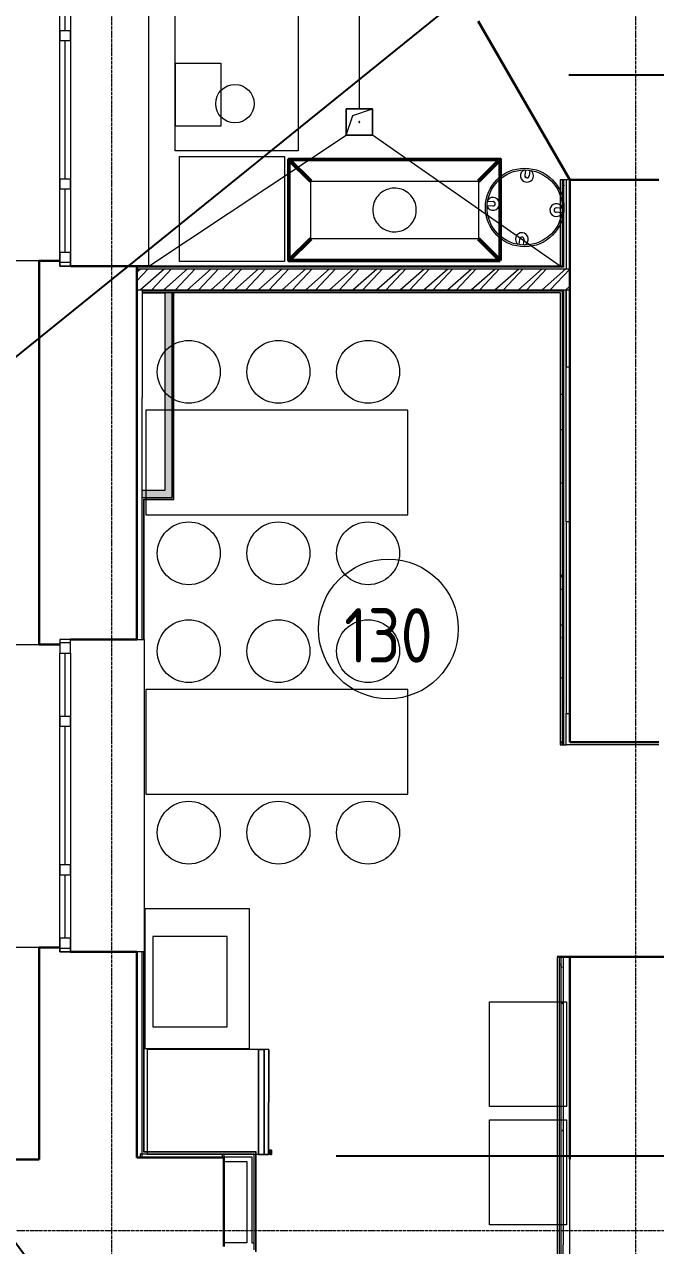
# Model space of a CAD drawing. Header units: millimetres. Extents: x -32 to 417638015, y -35 to 175284279.
# Drawn here: x 416310104 to 416313718, y 175251858 to 175258853 of the extents above; entities that cross this region are included whole.
import ezdxf
from ezdxf import colors
from ezdxf.entities.mleader import LeaderData, LeaderLine
from ezdxf.enums import TextEntityAlignment as Align
from ezdxf.math import Vec2, Vec3

# ---------------------------------------------------------------- set-up
doc = ezdxf.new("R2010")
doc.units = ezdxf.units.MM
doc.linetypes.add('ADSK_Линия сетки', pattern=[25, 20, -2.5, 0, -2.5])
for name, color, linetype, lineweight in [('_ Окна', 7, 'Continuous', 9), ('_ЭМ_ТХ_пищеблок', 7, 'Continuous', 30), ('Аннотация', 7, 'Continuous', 18), ('Атрибут', 7, 'Continuous', 5), ('Двери', 7, 'Continuous', 9), ('Обобщенные модели', 7, 'Continuous', 18), ('Оборудование', 7, 'Continuous', 18), ('Окна', 7, 'Continuous', 9), ('Оси', 253, 'Continuous', 9), ('Перекрытие', 7, 'Continuous', 18), ('Стены внутренние', 7, 'Continuous', 18), ('Стены наружные', 7, 'Continuous', 18), ('Стены несущие', 7, 'Continuous', 30), ('Стены отделка', 7, 'Continuous', 30), ('Стены штриховка', 7, 'Continuous', 9), ('ШТРИХОВКА', 252, 'Continuous', 15)]:
    doc.layers.add(name, color=color, linetype=linetype, lineweight=lineweight)
for name, color, linetype in [('_ЭМ_Надписи', 7, 'Continuous'), ('PDF __ЭМ_Надписи', 7, 'Continuous'), ('ЭОМ_Лотки рабочие', 5, 'Continuous')]:
    doc.layers.add(name, color=color, linetype=linetype)
doc.layers.add('Линии', color=7, linetype='Continuous', lineweight=9, true_color=0x00a600)
doc.styles.add('GOST Common', font='GOST_Common.ttf', dxfattribs={"width": 0.9, "height": 349.9999999999996})
doc.styles.add('ISOCPEUR', font='isocpeur.ttf', dxfattribs={"width": 0.85, "height": 274.9999999999997})
doc.styles.add('ЭОМ', font='isocpeur.ttf', dxfattribs={"width": 0.85, "height": 250})
pattern_1 = [(0, (557.2005734382547, 188.9018102923583), (406.4, 101.6), [33.528, -271.272, 33.528, -271.272, -1625.6]), (0, (557.2005734382547, 188.9018102923583), (406.4, 101.6), [-609.6, 33.528, -576.072, 33.528, -271.272, -711.2]), (0, (557.2005734382547, 188.9018102923583), (406.4, 101.6), [-1524, 33.528, -169.672, 33.528, -474.472]), (120, (709.6005734382488, 239.7018102923575), (-291.1881810244989, 301.1527240979959), [33.52799999999996, -271.2719999999997, 33.52799999999996, -271.2719999999997, -1625.599999999999]), (120, (709.6005734382488, 239.7018102923575), (-291.1881810244989, 301.1527240979959), [-609.5999999999995, 33.52799999999996, -576.0719999999994, 33.52799999999996, -271.2719999999997, -711.1999999999995]), (120, (709.6005734382488, 239.7018102923575), (-291.1881810244989, 301.1527240979959), [-1523.999999999999, 33.52799999999996, -169.6719999999999, 33.52799999999996, -474.4719999999997]), (240, (760.4005734382372, 442.9018102923583), (-115.2118189755009, -402.7527240979958), [33.528, -271.272, 33.528, -271.272, -1625.6]), (240, (760.4005734382372, 442.9018102923583), (-115.2118189755009, -402.7527240979958), [-609.6, 33.528, -576.072, 33.528, -271.272, -711.2]), (240, (760.4005734382372, 442.9018102923583), (-115.2118189755009, -402.7527240979958), [-1524, 33.528, -169.672, 33.528, -474.472])]

# ---------------------------------------------------------------- blocks, each defined once
blk = doc.blocks.new('_ЭМ_ТХ_Пищеблок')
at = {"layer": 'Оборудование', "color": 8}
for p, q in [((52712.80170289081, 28725.38323880098), (52712.80170289081, 29085.38323880098)), ((52712.80170289081, 29085.38323880098), (52972.80170289081, 29085.38323880098)), ((52972.80170289081, 29085.38323880098), (52972.80170289081, 28725.38323880098)), ((52972.80170289081, 28725.38323880098), (52712.80170289081, 28725.38323880098)), ((52737.53861353241, 27950.61474265394), (52737.53861353241, 28550.61474265394)), ((52737.53861353241, 28550.61474265394), (53337.53861353241, 28550.61474265394)), ((53337.53861353241, 28550.61474265394), (53337.53861353241, 27950.61474265394)), ((53337.53861353241, 27950.61474265394), (52737.53861353241, 27950.61474265394)), ((53137.22581209612, 24242.6057724764), (52537.22581209612, 24242.6057724764)), ((52537.22581209612, 24242.6057724764), (52537.22581209612, 23442.6057724764)), ((53137.22581209612, 23442.6057724764), (53137.22581209612, 24242.6057724764)), ((52584.54361923522, 24082.91779892838), (52584.54361923522, 23565.91779892838)), ((53009.54361923522, 24082.91779892838), (52584.54361923522, 24082.91779892838)), ((53009.54361923522, 23565.91779892838), (53009.54361923522, 24082.91779892838)), ((54512.07553969833, 23709.57963470386), (54952.07553969833, 23709.57963470386)), ((54512.07553969833, 23109.57963470386), (54512.07553969833, 23709.57963470386)), ((54952.07553969833, 23709.57963470386), (54952.07553969833, 23109.57963470386)), ((52584.54361923522, 23565.91779892838), (53009.54361923522, 23565.91779892838)), ((52537.22581209612, 23442.6057724764), (53137.22581209612, 23442.6057724764)), ((54952.07553969833, 23109.57963470386), (54512.07553969833, 23109.57963470386)), ((54512.07553969833, 23033.26707349367), (54952.07553969833, 23033.26707349367)), ((54512.07553969833, 22433.26707349367), (54512.07553969833, 23033.26707349367)), ((54952.07553969833, 23033.26707349367), (54952.07553969833, 22433.26707349367)), ((54952.07553969833, 22433.26707349367), (54512.07553969833, 22433.26707349367))]:
    blk.add_line(p, q, dxfattribs=at)
at = {"layer": 'Оборудование', "color": 8, "lineweight": 15}
for p, q in [((54717.0128648426, 28474.39834673322), (54714.0575524898, 28442.70774979536)), ((54741.90486216085, 28472.07703901835), (54738.94954980805, 28440.38644208048)), ((54499.17313918812, 28271.01507758626), (54530.86373612599, 28268.05976523345)), ((54501.494446903, 28295.90707490451), (54533.18504384086, 28292.9517625517)), ((54924.87137450404, 28228.78520049108), (54893.1807775662, 28231.74051284444)), ((54927.19268221932, 28253.67719780929), (54895.50208528151, 28256.63251016265)), ((54682.40390617616, 28047.24547120091), (54684.93491790674, 28078.97277466339)), ((54707.32473534995, 28045.25743868346), (54709.85574708052, 28076.98474214594))]:
    blk.add_line(p, q, dxfattribs=at)
at = {"layer": 'Оборудование', "color": 8, "lineweight": 0}
blk.add_line((52552.29939690651, 22836.5404938211), (53251.55520842969, 22836.5404938211), dxfattribs=at)
at = {"layer": 'Оборудование', "color": 8}
for points in [[(53416.58715578631, 30095.67190142283), (53416.58715578631, 28583.67190142283), (52711.58715578631, 28583.67190142283), (52711.58715578631, 30095.67190142283), (53416.58715578631, 30095.67190142283)], [(53842.9222648172, 28245.0328534233), (53843.38499295037, 28234.28725358112), (53844.76975147269, 28223.62121040062), (53847.06628811654, 28213.11369153378), (53850.25760012809, 28202.84249097404), (53854.32006014976, 28192.88365309676), (53859.22359114888, 28183.3109096533), (53864.9318890975, 28174.19513388691), (53871.4026917548, 28165.60381581203), (53878.58809156183, 28157.60056254184), (53886.43489033236, 28150.24462736348), (53894.88499311365, 28143.59047104738), (53903.87583830114, 28137.68735863882), (53913.34086082269, 28132.57899471677), (53923.20998496306, 28128.30319982044), (53933.41014318002, 28124.89163043926), (53943.86581707084, 28122.36954463935), (53954.49959648418, 28120.75561506156), (53965.23275263767, 28120.06179067581), (53975.98582099836, 28120.29320831512), (53986.67918961028, 28121.44815464426), (53997.2336885135, 28123.51807884467), (54007.57117589084, 28126.48765592178), (54017.61511660252, 28130.33490016588), (54027.29114882558, 28135.03132792661), (54036.52763460279, 28140.54216849597), (54045.25619022501, 28146.82662153846), (54053.41219252028, 28153.83815916249), (54060.93525730112, 28161.52487039661), (54067.76968642799, 28169.82984552018), (54073.8648801788, 28178.69159740306), (54079.17571187153, 28188.04451673474), (54083.66286196643, 28197.81935777281), (54087.2931091741, 28207.94375101411), (54090.03957641435, 28218.34273899332), (54091.88192980461, 28228.93933124173), (54092.80652920498, 28239.65507429773), (54092.80652920498, 28250.41063254886), (54091.88192980461, 28261.12637560487), (54090.03957641435, 28271.72296785327), (54087.2931091741, 28282.12195583248), (54083.66286196643, 28292.24634907379), (54079.17571187153, 28302.02119011186), (54073.8648801788, 28311.37410944354), (54067.76968642799, 28320.23586132642), (54060.93525730112, 28328.54083644999), (54053.41219252028, 28336.22754768411), (54045.25619022501, 28343.23908530814), (54036.52763460279, 28349.52353835063), (54027.29114882558, 28355.03437891999), (54017.61511660252, 28359.73080668072), (54007.57117589084, 28363.57805092482), (53997.2336885135, 28366.54762800193), (53986.67918961028, 28368.61755220234), (53975.98582099836, 28369.77249853147), (53965.23275263767, 28370.00391617079), (53954.49959648418, 28369.31009178504), (53943.86581707084, 28367.69616220725), (53933.41014318002, 28365.17407640734), (53923.20998496306, 28361.76250702616), (53913.34086082269, 28357.48671212983), (53903.87583830114, 28352.37834820777), (53894.88499311365, 28346.47523579922), (53886.43489033236, 28339.82107948312), (53878.58809156183, 28332.46514430476), (53871.4026917548, 28324.46189103457), (53864.9318890975, 28315.87057295969), (53859.22359114888, 28306.7547971933), (53854.32006014976, 28297.18205374984), (53850.25760012809, 28287.22321587256), (53847.06628811654, 28276.95201531282), (53844.76975147269, 28266.44449644598), (53843.38499295037, 28255.77845326548), (53842.9222648172, 28245.0328534233)], [(52543.88800025231, 26498.45411529703), (54043.88800025231, 26498.45411529703), (54043.88800025231, 27098.45411529703), (52543.88800025231, 27098.45411529703), (52543.88800025231, 26498.45411529703)], [(52543.88800025231, 24898.45411529703), (54043.88800025231, 24898.45411529703), (54043.88800025231, 25498.45411529703), (52543.88800025231, 25498.45411529703), (52543.88800025231, 24898.45411529703)]]:
    blk.add_lwpolyline(points, dxfattribs=at)
at = {"layer": 'Оборудование', "color": 8, "linetype": 'ByBlock', "lineweight": -2}
for points in [[(53487.85350681361, 28410.0328534233), (53362.85350681361, 28535.0328534233)], [(54572.99102282079, 28535.0328534233), (54447.99102282079, 28410.0328534233)], [(53487.85350681361, 28080.0328534233), (53362.85350681361, 27955.0328534233)], [(54572.99102282079, 27955.0328534233), (54447.99102282079, 28080.0328534233)]]:
    blk.add_lwpolyline(points, dxfattribs=at)
blk.add_lwpolyline([(54572.99102282079, 27955.0328534233), (53362.85350681361, 27955.0328534233), (53362.85350681361, 28535.0328534233), (54572.99102282079, 28535.0328534233)], close=True, dxfattribs=at)
at = {"layer": 'Оборудование', "color": 8}
blk.add_lwpolyline([(54447.99102282079, 28080.0328534233), (53487.85350681361, 28080.0328534233), (53487.85350681361, 28410.0328534233), (54447.99102282079, 28410.0328534233)], close=True, dxfattribs=at)
at = {"layer": 'Оборудование', "color": 8, "lineweight": 0}
for points in [[(52552.29948658263, 23436.56582678396), (52552.29939690651, 22835.82328876732), (52552.29939690651, 22835.82328876732)], [(53247.29908257443, 23436.91362807692), (53247.29908257443, 23432.1710923433), (53246.55481176591, 22835.82328876732), (53247.29908257443, 23432.19456016454), (53247.29908257443, 23436.56582678396), (52552.29948658263, 23436.56582678396)], [(53188.14022617089, 22835.86223069463), (53188.51139006019, 23436.56582678396), (53188.14022617089, 22835.88569851588)], [(53222.26301763719, 23436.56582678396), (53188.88255394902, 23436.56582678396), (53188.88255394902, 22835.86223069463), (53221.52068985905, 22835.86223069463), (53222.26301763719, 23436.56582678396), (53221.52068985905, 22835.85003480747), (53188.14063017908, 22835.85003480747), (53188.51139006019, 23436.56582678396), (53222.63418152602, 23436.56582678396)], [(53221.52109386679, 22835.85003480759), (53238.21129963314, 22835.85003480759), (53246.55481176591, 22835.82328876732), (53238.21129963314, 22835.82328876732), (53221.52109386679, 22835.82328876732), (53188.14022617089, 22835.82328876732), (52552.29939690651, 22835.82328876732)], [(52552.29948658263, 22836.56582678396), (53188.14063017862, 22836.56582678396), (53221.52109386679, 22835.85003480759), (53238.21089562541, 22835.80873515965), (53246.55440775771, 22835.80873515965), (53238.21089562541, 22835.80873515965), (53221.52068985905, 22835.80873515965)]]:
    blk.add_lwpolyline(points, dxfattribs=at)
blk.add_lwpolyline([(53246.58115468966, 22860.83437323921), (53263.27136045555, 22860.83437323921), (53263.27136045555, 22835.78198911961), (53254.9011013913, 22835.78198911961), (53254.9011013913, 22852.48110897229), (53246.57264359202, 22852.51349440649), (53254.91933722561, 22852.51349440649), (53254.91933722561, 22835.8143711546), (53263.24501753179, 22835.8143711546), (53263.24501753179, 22860.84000923405)], close=True, dxfattribs=at)
at = {"layer": 'Оборудование', "color": 8}
for centre, radius in [((53053.81177380306, 28854.01104217656), 110), ((52789.66530002843, 27318.10794363945), 180), ((53303.03670452529, 27318.10794363945), 180), ((53816.40810902216, 27318.10794363945), 180), ((52789.66530002843, 26278.80028695462), 180), ((53303.03670452529, 26278.80028695462), 180), ((53816.40810902216, 26278.80028695462), 180), ((52789.66530002843, 25718.10794363945), 180), ((53303.03670452529, 25718.10794363945), 180), ((53816.40810902216, 25718.10794363945), 180), ((52789.66530002843, 24678.80028695462), 180), ((53303.03670452529, 24678.80028695462), 180), ((53816.40810902216, 24678.80028695462), 180)]:
    blk.add_circle(centre, radius, dxfattribs=at)
at = {"layer": 'Оборудование', "color": 8, "lineweight": 15}
for radius in [225, 215]:
    blk.add_circle((54713.09315118947, 28259.43408029604), radius, dxfattribs=at)
for centre, radius, start, end in [((54726.50355114893, 28441.54709593792), 37.0360222110608, 114.311396722287, 55.03316383871181), ((54726.50355114893, 28441.54709593792), 12.5, 174.6722802801488, 354.6722802801489), ((54532.02438998342, 28280.50576389258), 37.0360222110608, 204.3113967217355, 145.0331638382507), ((54532.02438998342, 28280.50576389258), 12.5, 264.6722802801488, 84.67228028014883), ((54894.34143142386, 28244.18651150354), 37.03602221106081, 24.31139672173549, 325.0331638390021), ((54894.34143142386, 28244.18651150354), 12.5, 84.672280280979, 264.672280280979), ((54697.39533249363, 28077.97875840467), 37.0360222110608, 295.0780658182081, 235.7998329347666), ((54697.39533249363, 28077.97875840467), 12.5, 355.4389493767648, 175.4389493767648)]:
    blk.add_arc(centre, radius, start, end, dxfattribs=at)
at = {"layer": 'Атрибут', "color": 8, "style": 'ISOCPEUR', "width": 0.85}
blk.add_attdef('№_ПОЗИЦИИ', text='', height=150, rotation=90, dxfattribs=at).set_placement((58331.67525722168, 39155.16258932042), align=Align.MIDDLE_CENTER)
blk = doc.blocks.new('ТХ пищеблок....')
at = {"layer": 'Оборудование', "color": 8}
for p, q in [((47.51005413394887, 13393.24058039492), (47.51005413394887, 13753.24058039492)), ((47.51005413394887, 13753.24058039492), (307.5100541339489, 13753.24058039492)), ((307.5100541339489, 13753.24058039492), (307.5100541339489, 13393.24058039492)), ((307.5100541339489, 13393.24058039492), (47.51005413394887, 13393.24058039492)), ((72.2469647754915, 12618.47208424786), (72.2469647754915, 13218.47208424786)), ((72.2469647754915, 13218.47208424786), (672.2469647754915, 13218.47208424786)), ((672.2469647754915, 13218.47208424786), (672.2469647754915, 12618.47208424786)), ((672.2469647754915, 12618.47208424786), (72.2469647754915, 12618.47208424786)), ((471.9341633392032, 8910.463114070357), (-128.0658366607968, 8910.463114070357)), ((-128.0658366607968, 8910.463114070357), (-128.0658366607968, 8110.463114070357)), ((471.9341633392032, 8110.463114070357), (471.9341633392032, 8910.463114070357)), ((-80.74802952166647, 8750.775140522339), (-80.74802952166647, 8233.775140522339)), ((344.2519704783335, 8750.775140522339), (-80.74802952166647, 8750.775140522339)), ((344.2519704783335, 8233.775140522339), (344.2519704783335, 8750.775140522339)), ((1846.783890941413, 8377.436976297817), (2286.783890941413, 8377.436976297817)), ((1846.783890941413, 7777.436976297817), (1846.783890941413, 8377.436976297817)), ((2286.783890941413, 8377.436976297817), (2286.783890941413, 7777.436976297817)), ((-80.74802952166647, 8233.775140522339), (344.2519704783335, 8233.775140522339)), ((-128.0658366607968, 8110.463114070357), (471.9341633392032, 8110.463114070357)), ((2286.783890941413, 7777.436976297817), (1846.783890941413, 7777.436976297817)), ((1846.783890941413, 7701.12441508763), (2286.783890941413, 7701.12441508763)), ((1846.783890941413, 7101.12441508763), (1846.783890941413, 7701.12441508763)), ((2286.783890941413, 7701.12441508763), (2286.783890941413, 7101.12441508763)), ((2286.783890941413, 7101.12441508763), (1846.783890941413, 7101.12441508763))]:
    blk.add_line(p, q, dxfattribs=at)
at = {"layer": 'Оборудование', "color": 8, "lineweight": 15}
for p, q in [((2051.721216085716, 13142.25568832719), (2048.765903732914, 13110.56509138929)), ((2076.613213403965, 13139.93438061228), (2073.657901051163, 13108.24378367444)), ((1836.202798146114, 12963.76441649848), (1867.893395083956, 12960.80910414562)), ((1833.88149043126, 12938.87241918023), (1865.572087369103, 12935.91710682737)), ((2259.579725747171, 12896.64254208503), (2227.889128809329, 12899.59785443841)), ((2261.901033462433, 12921.53453940322), (2230.21043652459, 12924.4898517566)), ((2017.11225741927, 12715.10281279485), (2019.643269149819, 12746.8301162573)), ((2042.03308659303, 12713.11478027742), (2044.564098323637, 12744.84208373987))]:
    blk.add_line(p, q, dxfattribs=at)
at = {"layer": 'Оборудование', "color": 8, "lineweight": 0}
blk.add_line((-112.9922518503736, 7504.397835415031), (586.2635596728069, 7504.397835415031), dxfattribs=at)
at = {"layer": 'Оборудование', "color": 8}
for points in [[(751.2955070293974, 14763.52924301679), (751.2955070293974, 13251.52924301679), (46.29550702939741, 13251.52924301679), (46.29550702939741, 14763.52924301679), (751.2955070293974, 14763.52924301679)], [(1177.630616060342, 12912.89019501727), (1178.093344193476, 12902.14459517505), (1179.478102715802, 12891.47855199454), (1181.774639359675, 12880.97103312775), (1184.965951371181, 12870.699832568), (1189.028411392879, 12860.74099469068), (1193.931942391966, 12851.16825124726), (1199.64024034061, 12842.05247548083), (1206.111042997916, 12833.46115740598), (1213.296442804975, 12825.45790413581), (1221.143241575453, 12818.1019689574), (1229.593344356748, 12811.44781264133), (1238.584189544257, 12805.5447002328), (1248.049212065816, 12800.4363363107), (1257.918336206174, 12796.1605414144), (1268.118494423106, 12792.74897203321), (1278.574168313935, 12790.22688623331), (1289.207947727293, 12788.6129566555), (1299.941103880759, 12787.91913226974), (1310.694172241492, 12788.1505499091), (1321.387540853408, 12789.30549623823), (1331.942039756628, 12791.37542043859), (1342.279527133971, 12794.34499751573), (1352.323467845621, 12798.1922417598), (1361.999500068719, 12802.88866952056), (1371.235985845909, 12808.39951008989), (1379.964541468129, 12814.68396313238), (1388.120543763391, 12821.69550075644), (1395.643608544255, 12829.38221199054), (1402.478037671128, 12837.68718711415), (1408.573231421935, 12846.54893899697), (1413.884063114645, 12855.90185832867), (1418.371213209524, 12865.67669936677), (1422.001460417232, 12875.80109260808), (1424.747927657445, 12886.2000805873), (1426.590281047742, 12896.79667283566), (1427.514880448114, 12907.51241589169), (1427.514880448114, 12918.2679741428), (1426.590281047742, 12928.98371719883), (1424.747927657445, 12939.58030944725), (1422.001460417232, 12949.97929742641), (1418.371213209524, 12960.10369066772), (1413.884063114645, 12969.87853170582), (1408.573231421935, 12979.23145103746), (1402.478037671128, 12988.09320292034), (1395.643608544255, 12996.39817804395), (1388.120543763391, 13004.08488927805), (1379.964541468129, 13011.09642690211), (1371.235985845909, 13017.3808799446), (1361.999500068719, 13022.89172051393), (1352.323467845621, 13027.58814827469), (1342.279527133971, 13031.43539251876), (1331.942039756628, 13034.4049695959), (1321.387540853408, 13036.47489379626), (1310.694172241492, 13037.62984012545), (1299.941103880759, 13037.86125776474), (1289.207947727293, 13037.16743337899), (1278.574168313935, 13035.55350380117), (1268.118494423106, 13033.03141800128), (1257.918336206174, 13029.61984862009), (1248.049212065816, 13025.34405372379), (1238.584189544257, 13020.23568980175), (1229.593344356748, 13014.33257739316), (1221.143241575453, 13007.67842107709), (1213.296442804975, 13000.32248589868), (1206.111042997916, 12992.31923262851), (1199.64024034061, 12983.72791455366), (1193.931942391966, 12974.61213878723), (1189.028411392879, 12965.0393953438), (1184.965951371181, 12955.08055746648), (1181.774639359675, 12944.80935690674), (1179.478102715802, 12934.30183803994), (1178.093344193476, 12923.63579485944), (1177.630616060342, 12912.89019501727)], [(-121.4036485045799, 11166.31145689101), (1378.59635149542, 11166.31145689101), (1378.59635149542, 11766.31145689101), (-121.4036485045799, 11766.31145689101), (-121.4036485045799, 11166.31145689101)], [(-121.4036485045799, 9566.31145689101), (1378.59635149542, 9566.31145689101), (1378.59635149542, 10166.31145689101), (-121.4036485045799, 10166.31145689101), (-121.4036485045799, 9566.31145689101)]]:
    blk.add_lwpolyline(points, dxfattribs=at)
at = {"layer": 'Оборудование', "color": 8, "linetype": 'ByBlock', "lineweight": -2}
for points in [[(822.5618580566952, 13077.89019501721), (697.5618580566952, 13202.89019501721)], [(1907.699374063872, 13202.89019501721), (1782.699374063872, 13077.89019501721)], [(822.5618580566952, 12747.89019501727), (697.5618580566952, 12622.89019501727)], [(1907.699374063872, 12622.89019501721), (1782.699374063872, 12747.89019501721)]]:
    blk.add_lwpolyline(points, dxfattribs=at)
blk.add_lwpolyline([(1907.699374063872, 12622.89019501721), (697.5618580566952, 12622.89019501727), (697.5618580566952, 13202.89019501721), (1907.699374063872, 13202.89019501721)], close=True, dxfattribs=at)
at = {"layer": 'Оборудование', "color": 8}
blk.add_lwpolyline([(1782.699374063872, 12747.89019501721), (822.5618580566952, 12747.89019501727), (822.5618580566952, 13077.89019501721), (1782.699374063872, 13077.89019501721)], close=True, dxfattribs=at)
at = {"layer": 'Оборудование', "color": 8, "lineweight": 0}
for points in [[(-112.9921621742542, 8104.423168377893), (-112.9922518503736, 7503.680630361254), (-112.9922518503736, 7503.680630361254)], [(582.0074338175473, 8104.770969670848), (582.0074338175473, 8100.02843393723), (581.2631630090182, 7503.680630361254), (582.0074338175473, 8100.051901758474), (582.0074338175473, 8104.423168377893), (-112.9921621742542, 8104.423168377893)], [(522.848577413999, 7503.719572288566), (523.2197413032991, 8104.423168377893), (522.848577413999, 7503.74304010981)], [(556.9713688803022, 8104.423168377893), (523.5909051921335, 8104.423168377893), (523.5909051921335, 7503.719572288566), (556.2290411021677, 7503.719572288566), (556.9713688803022, 8104.423168377893), (556.2290411021677, 7503.707376401406), (522.8489814221975, 7503.707376401406), (523.2197413032991, 8104.423168377893), (557.3425327691366, 8104.423168377893)], [(556.2294451099006, 7503.707376401522), (572.9196508762543, 7503.707376401522), (581.2631630090182, 7503.680630361254), (572.9196508762543, 7503.680630361254), (556.2294451099006, 7503.680630361254), (522.848577413999, 7503.680630361254), (-112.9922518503736, 7503.680630361254)], [(-112.9921621742542, 7504.423168377893), (522.8489814217319, 7504.423168377893), (556.2294451099006, 7503.707376401522), (572.9192468685214, 7503.66607675358), (581.2627590008196, 7503.66607675358), (572.9192468685214, 7503.66607675358), (556.2290411021677, 7503.66607675358)]]:
    blk.add_lwpolyline(points, dxfattribs=at)
blk.add_lwpolyline([(581.2895059327711, 7528.691714833141), (597.9797116986592, 7528.691714833141), (597.9797116986592, 7503.639330713544), (589.6094526344095, 7503.639330713544), (589.6094526344095, 7520.338450566225), (581.2809948351351, 7520.370836000424), (589.627688468725, 7520.370836000424), (589.627688468725, 7503.671712748532), (597.9533687749063, 7503.671712748532), (597.9533687749063, 7528.697350827977)], close=True, dxfattribs=at)
at = {"layer": 'Оборудование', "color": 8}
for centre, radius in [((388.5201250461396, 13521.86838377052), 110), ((124.3736512715695, 11985.9652852334), 180), ((637.745055768406, 11985.9652852334), 180), ((1151.116460265242, 11985.9652852334), 180), ((124.3736512715695, 10946.65762854856), 180), ((637.745055768406, 10946.65762854856), 180), ((1151.116460265242, 10946.65762854856), 180), ((124.3736512715695, 10385.9652852334), 180), ((637.745055768406, 10385.9652852334), 180), ((1151.116460265242, 10385.9652852334), 180), ((124.3736512715695, 9346.657628548564), 180), ((637.745055768406, 9346.657628548564), 180), ((1151.116460265242, 9346.657628548564), 180)]:
    blk.add_circle(centre, radius, dxfattribs=at)
at = {"layer": 'Оборудование', "color": 8, "lineweight": 15}
for radius in [225, 215]:
    blk.add_circle((2047.801502432558, 12927.29142188997), radius, dxfattribs=at)
for centre, radius, start, end in [((2061.211902392039, 13109.40443753183), 37.0360222110608, 114.3113967213556, 55.03316383770368), ((2061.211902392039, 13109.40443753183), 12.5, 174.6722802809016, 354.6722802809015), ((1866.732741226559, 12948.3631054865), 37.0360222110608, 204.3113967213556, 145.0331638377037), ((1866.732741226559, 12948.3631054865), 12.5, 264.6722802809015, 84.67228028090156), ((2229.04978266696, 12912.04385309748), 37.03602221106081, 24.31139672135557, 325.0331638404367), ((2229.04978266696, 12912.04385309748), 12.5, 84.67228028090156, 264.6722802809015), ((2032.103683736757, 12745.83609999862), 37.0360222110608, 295.0780658184332, 235.799832933856), ((2032.103683736757, 12745.83609999862), 12.5, 355.438949377313, 175.438949377313)]:
    blk.add_arc(centre, radius, start, end, dxfattribs=at)
blk = doc.blocks.new('1 этаж')
at = {"layer": 'Стены внутренние', "lineweight": 9}
h = blk.add_hatch(dxfattribs=at)
h.set_pattern_fill('FP_12', color=8, style=0, pattern_type=2)
h.set_pattern_definition(pattern_1)
h.paths.add_polyline_path([(46583.26534351415, 31778.83286390964), (46598.26534351415, 31778.83286390964), (46598.26534351415, 33478.92419330665), (46583.26534351418, 33478.92419330665), (46583.26534351418, 32549.90413495728)])
h.paths.add_polyline_path([(46583.26534351418, 27748.07212250289), (46598.26534351415, 27748.07212250289), (46598.26534351415, 29988.83286390964), (46583.26534351418, 29988.83286390964)])
h.paths.add_polyline_path([(46598.26534351415, 25998.92419330667), (46583.26534351418, 26038.96362121795), (46583.26534351418, 25998.92419330667)])
h = blk.add_hatch(dxfattribs=at)
h.set_pattern_fill('FP_12', color=8, style=0, pattern_type=2)
h.set_pattern_definition(pattern_1)
h.paths.add_polyline_path([(49008.08537243842, 25984.80218870533), (49008.08537243848, 26451.22015265742), (48993.08537243842, 26451.22015265742), (48993.08537243842, 25984.80218870533), (49007.87001009984, 25984.80218870533)])
h.paths.add_polyline_path([(49008.08537243848, 27501.22015265742), (49008.08537243848, 30093.90181029226), (48993.08537243845, 30093.90181029226), (48993.08537243845, 27501.22015265742)])
h.paths.add_polyline_path([(49008.08537243848, 31143.90181029224), (49008.08537243848, 33498.45477044499), (48993.08537243845, 33498.45477044499), (48993.08537243845, 31143.90181029224)])
h = blk.add_hatch(dxfattribs=at)
h.set_pattern_fill('FP_12', color=8, style=0, pattern_type=2)
h.set_pattern_definition([(0, (540.3797864780936, 188.9018102923583), (406.4, 101.6), [33.528, -271.272, 33.528, -271.272, -1625.6]), (0, (540.3797864780936, 188.9018102923583), (406.4, 101.6), [-609.6, 33.528, -576.072, 33.528, -271.272, -711.2]), (0, (540.3797864780936, 188.9018102923583), (406.4, 101.6), [-1524, 33.528, -169.672, 33.528, -474.472]), (120, (692.7797864780878, 239.7018102923575), (-291.1881810244989, 301.1527240979959), [33.52799999999996, -271.2719999999997, 33.52799999999996, -271.2719999999997, -1625.599999999999]), (120, (692.7797864780878, 239.7018102923575), (-291.1881810244989, 301.1527240979959), [-609.5999999999993, 33.52799999999996, -576.0719999999993, 33.52799999999996, -271.2719999999997, -711.1999999999994]), (120, (692.7797864780878, 239.7018102923575), (-291.1881810244989, 301.1527240979959), [-1523.999999999999, 33.52799999999996, -169.6719999999998, 33.52799999999996, -474.4719999999996]), (240, (743.5797864781052, 442.9018102923583), (-115.2118189755009, -402.7527240979958), [33.528, -271.272, 33.528, -271.272, -1625.6]), (240, (743.5797864781052, 442.9018102923583), (-115.2118189755009, -402.7527240979958), [-609.6, 33.528, -576.072, 33.528, -271.272, -711.2]), (240, (743.5797864781052, 442.9018102923583), (-115.2118189755009, -402.7527240979958), [-1524, 33.528, -169.672, 33.528, -474.472])])
h.paths.add_polyline_path([(48991.26458547817, 20255.45953487956), (48991.26458547817, 22016.40683749465), (48976.26458547817, 22016.40683749465), (48976.26458547817, 20255.45953487956)])
h.paths.add_polyline_path([(48976.26458547817, 23216.40683749465), (48991.26458547817, 23216.40683749465), (48991.26458547829, 25818.90218870538), (48976.26458547817, 25818.90218870538), (48976.26458547817, 23231.40683749468)])
at = {"layer": 'Стены внутренние'}
for points in [[(46709.05454936257, 24632.87311025799), (46749.05454936254, 24632.87311025799), (46749.05454936254, 25803.90218870539), (46709.05454936257, 25803.90218870539), (46709.05454936257, 24658.09931066545)], [(46709.05454936257, 24632.87311025799), (46709.05454936257, 24672.873110258), (46579.05454936257, 24672.873110258), (46579.05454936257, 24632.87311025799), (46599.25949048833, 24632.87311025799)]]:
    blk.add_hatch(color=8, dxfattribs=at).paths.add_polyline_path(points)
at = {"layer": 'Стены штриховка'}
h = blk.add_hatch(dxfattribs=at)
h.set_pattern_fill('ANSI32', color=8, scale=10)
h.set_pattern_definition([(45, (-31496.66335460375, 188.9018102923583), (-67.35192090801866, 67.35192090801866), []), (45, (-31451.76205460375, 188.9018102923583), (-67.35192090801866, 67.35192090801866), [])])
h.paths.add_polyline_path([(49028.08537243842, 25822.17212250289), (49028.08537243842, 25942.17212250289), (46549.05454936251, 25942.17212250289), (46549.05454936251, 25822.17212250289)])
at = {"layer": '_ Окна', "color": 8}
for p, q in [((46139.0545493623, 27308.07212250286), (46139.0545493623, 27668.07212250286)), ((46139.05454936231, 26458.07212250285), (46139.0545493623, 27248.07212250285)), ((46139.05454936231, 26038.07212250285), (46139.05454936231, 26398.07212250285)), ((46169.0545493623, 25978.07212250285), (46109.0545493623, 25978.07212250285)), ((46169.05454936234, 23799.75258666072), (46109.05454936234, 23799.75258666072)), ((46139.05454936236, 23379.75258666072), (46139.05454936236, 23739.75258666072)), ((46139.05454936236, 22529.75258666072), (46139.05454936236, 23319.75258666072)), ((46139.05454936237, 22109.75258666072), (46139.05454936236, 22469.75258666072)), ((46169.05454936236, 22049.75258666072), (46109.05454936236, 22049.75258666072))]:
    blk.add_line(p, q, dxfattribs=at)
at = {"layer": '_ Окна', "color": 8, "lineweight": 18}
for p, q in [((46109.05454936228, 27308.07212250285), (46169.05454936228, 27308.07212250286)), ((46109.05454936228, 27248.07212250285), (46109.05454936228, 27308.07212250285)), ((46169.05454936228, 27308.07212250286), (46169.05454936228, 27248.07212250286)), ((46169.05454936228, 27248.07212250286), (46109.05454936228, 27248.07212250285)), ((46109.05454936229, 26458.07212250285), (46169.05454936229, 26458.07212250285)), ((46109.05454936229, 26398.07212250285), (46109.05454936229, 26458.07212250285)), ((46169.05454936229, 26458.07212250285), (46169.05454936229, 26398.07212250285)), ((46169.05454936229, 26398.07212250285), (46109.05454936229, 26398.07212250285)), ((46109.0545493623, 26038.07212250285), (46169.0545493623, 26038.07212250286)), ((46109.0545493623, 25958.07212250285), (46109.0545493623, 26038.07212250285)), ((46169.0545493623, 26038.07212250286), (46169.0545493623, 25958.07212250285)), ((46169.0545493623, 25958.07212250285), (46109.0545493623, 25958.07212250285)), ((46169.05454936234, 23819.75258666072), (46109.05454936234, 23819.75258666072)), ((46109.05454936234, 23819.75258666072), (46109.05454936234, 23739.75258666072)), ((46169.05454936234, 23739.75258666072), (46169.05454936234, 23819.75258666072)), ((46109.05454936234, 23739.75258666072), (46169.05454936234, 23739.75258666072)), ((46109.05454936234, 23379.75258666072), (46169.05454936234, 23379.75258666072)), ((46109.05454936234, 23319.75258666072), (46109.05454936234, 23379.75258666072)), ((46169.05454936234, 23379.75258666072), (46169.05454936234, 23319.75258666072)), ((46169.05454936234, 23319.75258666072), (46109.05454936234, 23319.75258666072)), ((46109.05454936235, 22529.75258666072), (46169.05454936235, 22529.75258666072)), ((46109.05454936235, 22469.75258666072), (46109.05454936235, 22529.75258666072)), ((46169.05454936235, 22529.75258666072), (46169.05454936235, 22469.75258666072)), ((46169.05454936235, 22469.75258666072), (46109.05454936235, 22469.75258666072)), ((46109.05454936236, 22109.75258666072), (46169.05454936236, 22109.75258666072)), ((46109.05454936236, 22029.75258666072), (46109.05454936236, 22109.75258666072)), ((46169.05454936236, 22109.75258666072), (46169.05454936236, 22029.75258666072)), ((46169.05454936236, 22029.75258666072), (46109.05454936236, 22029.75258666072))]:
    blk.add_line(p, q, dxfattribs=at)
at = {"layer": 'Двери', "color": 8, "lineweight": 30}
blk.add_line((49028.08537243746, 26451.22015265741), (48503.08537243746, 27360.54682663107), dxfattribs=at)
at = {"layer": 'Линии', "color": 8}
blk.add_line((47823.08537243839, 28767.7060188029), (47823.08537243839, 26857.68170692472), dxfattribs=at)
blk.add_circle((47989.63288232638, 23879.36825575668), 400, dxfattribs=at)
at = {"layer": 'Обобщенные модели', "color": 8}
for p, q in [((47748.08537243839, 26707.6817069247), (47748.08537243839, 26857.68170692471)), ((47748.08537243839, 26857.68170692471), (47898.08537243839, 26857.68170692471)), ((47898.08537243839, 26857.68170692471), (47748.08537243839, 26857.68170692471)), ((47748.08537243839, 26857.68170692471), (47748.08537243839, 26707.6817069247)), ((47748.08537243839, 26707.6817069247), (47785.58537243839, 26820.18170692471)), ((47785.58537243839, 26820.18170692471), (47898.08537243839, 26857.68170692471)), ((47898.08537243839, 26857.68170692471), (47898.08537243839, 26707.6817069247)), ((47898.08537243839, 26707.6817069247), (47898.08537243839, 26857.68170692471)), ((47898.08537243839, 26707.6817069247), (47748.08537243839, 26707.6817069247)), ((47748.08537243839, 26707.6817069247), (47898.08537243839, 26707.6817069247))]:
    blk.add_line(p, q, dxfattribs=at)
for radius, start, end in [(2.500000000000002, 0, 180), (2.500000000000002, 180, 0), (2.499999999999999, 60.0000000000418, 165.0000000000325), (2.500000000000002, 194.9999999999675, 270), (2.499999999999998, 299.9999999999582, 0)]:
    blk.add_arc((47823.08537243839, 26782.68170692471), radius, start, end, dxfattribs=at)
at = {"layer": 'Окна', "color": 8}
for p, q in [((46109.05454936229, 27308.07212250286), (46109.05454936228, 27668.07212250285)), ((46169.05454936237, 27668.07212250286), (46169.05454936238, 27308.07212250286)), ((46109.05454936228, 27308.07212250285), (46109.05454936228, 27248.07212250285)), ((46169.05454936228, 27248.07212250286), (46169.05454936228, 27308.07212250286)), ((46109.0545493623, 26458.07212250285), (46109.05454936229, 27248.07212250285)), ((46169.05454936238, 27248.07212250285), (46169.05454936239, 26458.07212250286)), ((46109.05454936229, 26458.07212250285), (46109.05454936229, 26398.07212250285)), ((46169.05454936229, 26398.07212250285), (46169.05454936229, 26458.07212250285)), ((46109.0545493623, 26038.07212250285), (46109.0545493623, 26398.07212250285)), ((46169.05454936239, 26398.07212250285), (46169.05454936239, 26038.07212250285)), ((46109.0545493623, 26038.07212250285), (46109.0545493623, 25958.07212250285)), ((46169.0545493623, 25958.07212250285), (46169.0545493623, 26038.07212250286)), ((46109.0545493623, 25958.07212250285), (46169.0545493623, 25958.07212250285)), ((46109.05454936234, 23819.75258666072), (46109.05454936234, 23739.75258666072)), ((46169.05454936234, 23819.75258666072), (46109.05454936234, 23819.75258666072)), ((46169.05454936234, 23739.75258666072), (46169.05454936234, 23819.75258666072)), ((46109.05454936235, 23379.75258666072), (46109.05454936234, 23739.75258666072)), ((46169.05454936243, 23739.75258666072), (46169.05454936244, 23379.75258666072)), ((46109.05454936234, 23379.75258666072), (46109.05454936234, 23319.75258666072)), ((46169.05454936234, 23319.75258666072), (46169.05454936234, 23379.75258666072)), ((46109.05454936236, 22529.75258666072), (46109.05454936235, 23319.75258666072)), ((46169.05454936244, 23319.75258666072), (46169.05454936244, 22529.75258666072)), ((46109.05454936235, 22529.75258666072), (46109.05454936235, 22469.75258666072)), ((46169.05454936235, 22469.75258666072), (46169.05454936235, 22529.75258666072)), ((46109.05454936236, 22109.75258666072), (46109.05454936236, 22469.75258666072)), ((46169.05454936244, 22469.75258666072), (46169.05454936244, 22109.75258666072)), ((46109.05454936236, 22109.75258666072), (46109.05454936236, 22029.75258666072)), ((46169.05454936236, 22029.75258666072), (46169.05454936236, 22109.75258666072)), ((46109.05454936236, 22029.75258666072), (46169.05454936236, 22029.75258666072))]:
    blk.add_line(p, q, dxfattribs=at)
at = {"layer": 'Оси', "color": 8, "linetype": 'ADSK_Линия сетки'}
for p, q in [((46406.76592647669, -4162.595295516364), (46406.76592647677, 44411.90026894389)), ((49406.76592647671, -4162.595295516368), (49406.76592647678, 44411.90026894388)), ((-9557.527964694376, 20433.90181029196), (56672.20057343823, 20433.90181029174))]:
    blk.add_line(p, q, dxfattribs=at)
at = {"layer": 'Перекрытие', "color": 8}
for p, q in [((46618.23750594712, 25958.07212250284), (47748.08537243839, 26707.68170692471)), ((48973.08537243842, 25958.07212250284), (47898.08537243839, 26707.68170692471)), ((49538.08537243839, 23216.40683749463), (49008.08537243828, 23216.40683749463)), ((47047.4101046944, 20872.82651402602), (47047.4101046944, 20868.90181029223))]:
    blk.add_line(p, q, dxfattribs=at)
at = {"layer": 'Стены наружные', "color": 8}
blk.add_line((46591.05454936254, 23819.75258666073), (46591.05454936257, 22029.75258666072), dxfattribs=at)
at = {"layer": 'Стены несущие', "color": 8}
for p, q in [((49028.08537243842, 26451.22015265739), (49028.08537243842, 23231.40683749466)), ((49538.08537243839, 26451.22015265739), (49028.08537243842, 26451.22015265739)), ((46109.05454936234, 25988.07212250288), (45989.05454936234, 25988.07212250288)), ((45989.05454936236, 23789.75258666074), (45989.05454936225, 25988.07212250288)), ((46618.2653435141, 25958.07212250284), (46169.05454936231, 25958.07212250285)), ((46549.05454936234, 23819.75258666071), (46549.05454936231, 25958.07212250285)), ((46549.05454936251, 25958.07212250285), (46549.05454936254, 23820.75258666073)), ((45989.05454936236, 23789.75258666074), (46109.05454936234, 23789.75258666074)), ((46169.05454936234, 23819.75258666071), (46549.05454936234, 23819.75258666071)), ((49028.08537243842, 23231.40683749466), (49538.08537243839, 23231.40683749466)), ((46109.05454936236, 22054.75258666074), (45989.05454936236, 22054.75258666074)), ((45989.05454936236, 20840.21979350086), (45989.05454936228, 22054.75258666074)), ((46549.05454936236, 22029.75258666073), (46169.05454936234, 22029.75258666073)), ((46549.05454936236, 20852.76434058142), (46549.05454936236, 22029.75258666073)), ((46549.05454936257, 22029.75258666073), (46549.05454936257, 20852.76434058142)), ((49593.08537243836, 22001.40683749462), (48956.26458547811, 22001.40683749463)), ((49028.08537243842, 22001.40683749463), (49028.08537243842, 20842.95953487953)), ((46549.05454936236, 20852.82651402603), (47047.4101046944, 20852.82651402603)), ((47047.4101046944, 20342.82651402604), (47047.4101046944, 20852.82651402603)), ((45361.47341268117, 20840.21979350086), (45989.05454936228, 20840.21979350079)), ((45989.05454936236, 20840.21979350086), (45989.05454936228, 20840.21979350079))]:
    blk.add_line(p, q, dxfattribs=at)
at = {"layer": 'Стены отделка', "color": 8, "lineweight": 9}
for p, q in [((46618.2653435141, 25958.07212250284), (46618.2653435141, 33512.55477044494)), ((49028.08537243842, 26451.22015265739), (48973.08537243842, 26451.22015265739)), ((48973.08537243842, 26451.22015265739), (48973.08537243842, 25958.07212250284)), ((45989.05454936225, 25988.07212250288), (45839.05454936225, 25988.07212250288)), ((48984.08537243842, 25958.07212250284), (46549.05454936251, 25958.07212250284)), ((49008.08537243842, 25978.4547704449), (49008.08537243842, 25942.17212250289)), ((46549.05454936251, 25942.17212250289), (49028.08537243842, 25942.17212250289)), ((46549.05454936251, 25822.17212250289), (49028.08537243842, 25822.17212250289)), ((49008.08537243842, 25822.17212250289), (49008.08537243839, 25381.10794797843)), ((49008.08537243825, 24492.04828800071), (49008.08537243825, 25822.17212250289)), ((46579.05454936251, 25807.17212250291), (48973.08537243825, 25807.17212250291)), ((46591.05454936254, 25803.90218870536), (46709.05454936248, 25803.90218870536)), ((46709.05454936251, 25803.90218870536), (46709.05454936251, 24672.87311025797)), ((46749.05454936254, 25803.90218870536), (46749.05454936254, 24632.87311025799)), ((46761.05454936254, 24622.87311025796), (46761.05454936245, 25807.17212250291)), ((48973.08537243825, 25803.90218870536), (48973.08537243828, 23216.4068374946)), ((49008.08537243839, 25381.10794797843), (49028.08537243842, 25381.10794797843)), ((46579.05454936254, 24622.87311025796), (46579.05454936251, 25202.87311025796)), ((46709.05454936251, 24672.87311025797), (46579.05454936254, 24672.87311025797)), ((46579.05454936254, 24632.87311025799), (46749.05454936251, 24632.87311025799)), ((46591.05454936254, 24620.87311025799), (46759.05454936251, 24620.87311025799)), ((46591.05454936254, 23819.75258666071), (46591.05454936254, 24620.87311025799)), ((49028.08537243825, 24492.04828800071), (49008.08537243825, 24492.04828800071)), ((49028.08537243828, 23395.60271878473), (49028.08537243825, 24492.04828800071)), ((45839.05454936228, 23789.75258666074), (45989.05454936228, 23789.75258666074)), ((46549.05454936254, 23820.75258666073), (46549.05454936254, 23819.75258666071)), ((46549.05454936254, 23819.75258666071), (46591.05454936254, 23819.75258666071)), ((46579.05454936254, 23820.75258666073), (46579.05454936254, 23819.75258666071)), ((49008.08537243825, 23395.60271878473), (49028.08537243828, 23395.60271878473)), ((49008.08537243828, 23216.4068374946), (49008.08537243828, 23395.60271878473)), ((48973.08537243828, 23216.4068374946), (49008.08537243828, 23216.4068374946)), ((45989.05454936228, 22054.75258666074), (45839.05454936228, 22054.75258666074)), ((46591.05454936257, 22029.75258666073), (46549.05454936257, 22029.75258666073)), ((46591.0545493626, 20884.82651402609), (46591.05454936257, 22029.75258666073)), ((48956.26458547814, 22001.40683749463), (48956.26458547811, 20272.95953487952)), ((49028.08537243828, 20272.95953487952), (49028.08537243828, 21996.62948822591)), ((46549.05454936257, 20852.76434058142), (46579.0545493626, 20852.76434058142)), ((46569.05454936647, 20872.82651402602), (46569.05454936647, 20852.82651402603)), ((46569.05454936647, 20872.82651402602), (47219.70057343828, 20872.82651402602)), ((46579.0545493626, 20852.76434058142), (46579.0545493626, 20872.82651402602)), ((47229.70057343831, 20884.82651402609), (46591.0545493626, 20884.82651402609)), ((47039.20225642819, 20852.82651402603), (47039.20225642819, 20872.82651402602)), ((47219.70057343828, 20868.90181029223), (47047.4101046944, 20868.90181029223)), ((47047.4101046944, 20868.90181029223), (47047.4101046944, 20852.82651402603)), ((47219.70057343828, 20872.82651402602), (47219.70057343828, 20322.82651402604)), ((47231.70057343828, 20312.82651402601), (47231.70057343828, 20882.82651402606)), ((47047.4101046944, 20828.90181029217), (47179.70057343828, 20828.90181029217)), ((47179.70057343828, 20828.90181029217), (47179.70057343828, 20362.82651402603)), ((47179.70057343828, 20362.82651402603), (47047.4101046944, 20362.82651402603)), ((48991.26458547811, 20272.95953487952), (48991.26458547811, 20352.04828800069))]:
    blk.add_line(p, q, dxfattribs=at)
at = {"layer": 'Стены штриховка', "color": 8}
for p, q in [((48984.08537243839, 26451.22015265739), (48984.08537243842, 25958.07212250284)), ((48993.08537243836, 26451.22015265739), (48993.08537243842, 25951.17212250291)), ((49008.08537243842, 26451.22015265739), (49008.08537243842, 25978.4547704449)), ((48993.08537243842, 25951.17212250291), (46549.05454936251, 25951.17212250283)), ((46579.05454936251, 25822.17212250289), (46579.05454936254, 25202.87311025796)), ((46579.05454936254, 25816.17212250293), (48984.08537243825, 25816.17212250286)), ((48984.08537243825, 25816.17212250286), (48984.08537243828, 23216.4068374946)), ((48993.08537243828, 25822.17212250289), (48993.08537243831, 23216.4068374946)), ((46579.05454936254, 25803.90218870536), (46591.05454936254, 25803.90218870536)), ((46749.05454936254, 25803.90218870536), (46709.05454936251, 25803.90218870536)), ((46759.05454936251, 24620.87311025799), (46759.05454936251, 25807.17212250291)), ((48973.08537243825, 25803.90218870536), (48973.08537243825, 25807.17212250291)), ((46579.05454936254, 23820.75258666073), (46579.05454936254, 24622.87311025796)), ((46589.05454936254, 24622.87311025796), (46761.05454936251, 24622.87311025796)), ((46589.05454936254, 23819.75258666071), (46589.05454936254, 24622.87311025802)), ((46759.05454936251, 24620.87311025799), (46761.05454936254, 24620.87311025799)), ((46761.05454936254, 24620.87311025799), (46761.05454936254, 24622.87311025796)), ((49008.08537243825, 24492.04828800071), (49008.08537243825, 23395.60271878473)), ((46579.0545493626, 20872.82651402602), (46579.05454936257, 22029.75258666073)), ((46589.05454936257, 20882.82651402606), (46589.05454936257, 22029.75258666073)), ((48967.26458547811, 22001.40683749463), (48967.26458547811, 20272.95953487952)), ((48976.26458547811, 22001.40683749463), (48976.26458547814, 20272.95953487952)), ((48991.26458547811, 21996.62948822591), (48991.26458547811, 20352.04828800069)), ((47231.70057343828, 20882.82651402606), (46589.05454936257, 20882.82651402606)), ((47047.4101046944, 20855.90181029222), (47206.70057343831, 20855.90181029222)), ((47206.70057343831, 20855.90181029222), (47206.70057343831, 20362.82651402603)), ((47229.70057343831, 20310.82651402605), (47229.70057343831, 20884.82651402616)), ((47231.70057343828, 20884.82651402609), (47229.70057343831, 20884.82651402609)), ((47231.70057343828, 20882.82651402606), (47231.70057343828, 20884.82651402609)), ((47206.70057343831, 20362.82651402603), (47219.70057343828, 20362.82651402603))]:
    blk.add_line(p, q, dxfattribs=at)
at = {"layer": 'ЭОМ_Лотки рабочие'}
blk.add_blockref('ТХ пищеблок....', (46722.0575752336, 13366.04446869802), dxfattribs=at)
at = {"layer": 'Аннотация', "color": 8, "lineweight": 9, "insert": (47989.63288232638, 23842.42013549805), "char_height": 312.5000000000001, "width": 520.2111192702771, "attachment_point": 5, "line_spacing_factor": 1.022765581104984, "style": 'GOST Common'}
blk.add_mtext('130', dxfattribs=at)

msp = doc.modelspace()

# ---------------------------------------------------------------- linework, layer by layer
at = {"layer": 'PDF __ЭМ_Надписи', "lineweight": 25}
msp.add_lwpolyline([(416313022.1847859, 175259349.5169221), (416308196.2139632, 175255450.6404943), (416305867.8947065, 175255450.6404943)], dxfattribs=at)

# ---------------------------------------------------------------- block references
at = {"layer": '_ЭМ_ТХ_пищеблок', "lineweight": 50}
msp.add_blockref('_ЭМ_ТХ_Пищеблок', (416258254.8670169, 175229544.5649611), dxfattribs=at)
at = {"layer": 'ШТРИХОВКА'}
msp.add_blockref('1 этаж', (416264198.1010904, 175231510.6631508), dxfattribs=at)

# ---------------------------------------------------------------- leaders
at = {"layer": '_ЭМ_Надписи', "color": 7, "ltscale": 5}
ml = msp.add_multileader_mtext('Standard', dxfattribs=at)
ml.set_content('{\\C0;ЩРС-П\\fGOST Common|b0|i0|c204|p34;\\W0.9;\\C256;Б2\\fISOCPEUR|b0|i0|c204|p34;\\W0.85; Гр.6\\P\\fGOST Common|b0|i0|c204|p34;\\W0.9;Прилавок-витрина холодильный тип 2\\P\\fISOCPEUR|b0|i0|c204|p34;\\W0.85;из пола\\fGOST Common|b0|i0|c204|p34;\\W0.9; }', color=1, style='ЭОМ')
ml.set_leader_properties()
ml.build(insert=Vec2(0, 0))
ml.multileader.update_dxf_attribs({"text_left_attachment_type": 6, "text_right_attachment_type": 6, "dogleg_length": 0, "arrow_head_size": 200})
ctx = ml.context
ctx.base_point, ctx.char_height, ctx.arrow_head_size, ctx.landing_gap_size, ctx.plane_origin = Vec3(416315879.2798693, 175258562.5613985, -64.26463315267222), 250, 200, 0, Vec3(416289954.3666105, 175278165.9871332, -64.26463315267222)
ctx.left_attachment, ctx.right_attachment = 6, 6
notes = []
notes.append((ctx, [(0, (1, 1, 0), (416315879.2798693, 175258562.5613985, -64.26463315267222), (1, 0), 0, [(0, [(416315564.9849553, 175261733.5535462, -64.26463315267222)], 0, [])])]))
ctx.mtext.insert, ctx.mtext.width, ctx.mtext.defined_height, ctx.mtext.flow_direction = Vec3(416315879.2798693, 175258862.5613985, -64.26463315267222), 2631.594679525163, 614.6704997353966, 5
ml = msp.add_multileader_mtext('Standard', dxfattribs=at)
ml.set_content('{\\fGOST Common|b0|i0|c204|p34;\\W0.9;\\C256;1ЩРС-2\\fISOCPEUR|b0|i0|c204|p34;\\W0.85; Гр.32\\PЭл.суш. \\fGOST Common|b0|i0|c0|p34;\\W0.9;h=0.9\\fGOST Common|b0|i0|c204|p34;м \\fGOST Common|b0|i0|c0|p34;L=1\\fGOST Common|b0|i0|c204|p34;м}', color=1, style='ЭОМ')
ml.set_leader_properties()
ml.build(insert=Vec2(0, 0))
ml.multileader.update_dxf_attribs({"text_left_attachment_type": 6, "text_right_attachment_type": 6, "dogleg_length": 0, "arrow_head_size": 200})
ctx = ml.context
ctx.base_point, ctx.char_height, ctx.arrow_head_size, ctx.landing_gap_size, ctx.plane_origin = Vec3(416306489.2588594, 175253230.4006652, -64.26463315267222), 250, 200, 0, Vec3(416288553.5790604, 175264754.1647294, -64.26463315267222)
ctx.left_attachment, ctx.right_attachment = 6, 6
notes.append((ctx, [(1, (1, 1, 0), (416309048.804314, 175253230.4006652, -64.26463315267222), (-1, 0), 0, [(0, [(416313439.2911114, 175247292.7749791, -64.26463315267222)], 0, [])])]))
ctx.mtext.insert, ctx.mtext.width, ctx.mtext.defined_height, ctx.mtext.flow_direction = Vec3(416306489.2588594, 175253555.4006652, -64.26463315267222), 2631.594679525163, 614.6704997353966, 5
ml = msp.add_multileader_mtext('Standard', dxfattribs=at)
ml.set_content('{\\fGOST Common|b0|i0|c204|p34;\\W0.9;\\C256;1ЩРС-2\\fISOCPEUR|b0|i0|c204|p34;\\W0.85; Гр.16\\P\\fGOST Common|b0|i0|c204|p34;\\W0.9;Аппарат Рота\\P\\pxql;\\fGOST Common|b0|i0|c0|p34;h=\\fGOST Common|b0|i0|c204|p34;1\\fGOST Common|b0|i0|c0|p34;.\\fGOST Common|b0|i0|c204|p34;8м}', color=1, style='ЭОМ')
ml.set_leader_properties()
ml.build(insert=Vec2(0, 0))
ml.multileader.update_dxf_attribs({"text_left_attachment_type": 6, "text_right_attachment_type": 6, "dogleg_length": 0, "arrow_head_size": 200})
ctx = ml.context
ctx.base_point, ctx.char_height, ctx.arrow_head_size, ctx.landing_gap_size, ctx.plane_origin = Vec3(416313833.6349086, 175252370.2436053, -64.26463315267222), 250, 200, 0, Vec3(416289919.5808728, 175259956.1158735, -64.26463315267222)
ctx.left_attachment, ctx.right_attachment = 6, 6
notes.append((ctx, [(0, (1, 1, 0), (416313833.6349086, 175252370.2436053, -64.26463315267222), (1, 0), 0, [(0, [(416313965.5498859, 175246234.9801188, -64.26463315267222)], 0, [])])]))
ctx.mtext.insert, ctx.mtext.width, ctx.mtext.defined_height, ctx.mtext.flow_direction = Vec3(416313833.6349086, 175252670.2436053, -64.26463315267222), 2543.182941424658, 233.1039977426419, 5
for ctx, leaders in notes:
    for number, flags, end, landing, length, lines in leaders:
        leader = LeaderData()
        leader.index, (leader.has_last_leader_line, leader.has_dogleg_vector, leader.attachment_direction) = number, flags
        leader.last_leader_point, leader.dogleg_vector, leader.dogleg_length = Vec3(end), Vec3(landing), length
        for number, points, colour, breaks in lines:
            line = LeaderLine()
            line.index, line.vertices, line.color, line.breaks = number, Vec3.list(points), colors.encode_raw_color(colour), breaks
            leader.lines.append(line)
        ctx.leaders.append(leader)

doc.saveas('drawing.dxf')
